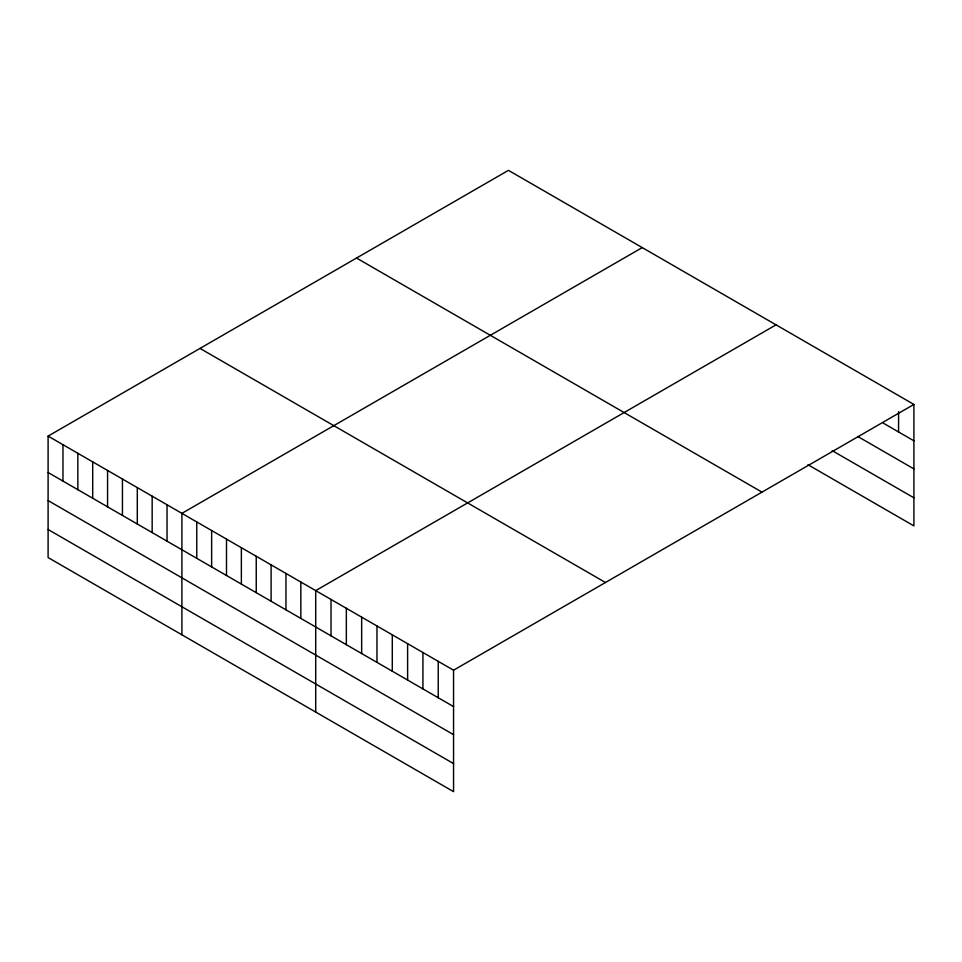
<?xml version="1.0" encoding="UTF-8"?>
<svg xmlns="http://www.w3.org/2000/svg" width="962" height="962" viewBox="0 0 962 962"><rect width="100%" height="100%" fill="white"/><g stroke="black" fill="none" stroke-linecap="round" stroke-linejoin="round"><path stroke-width="1.44" d="M913.9 404.437L453.559 670.201L453.559 791.654L48.1 557.563L48.1 436.111L508.441 170.346L913.9 404.437L913.9 525.889L807.96 464.718M642.243 247.595L181.902 513.359L181.902 634.824M776.045 324.843L315.704 590.62L315.704 712.072M883.26 423.124L913.9 440.812M857.731 436.459L913.9 468.891M832.202 450.649L913.9 497.811M356.529 258.044L761.988 492.135M200.012 348.412L605.471 582.503M48.1 436.111L453.559 670.201M48.1 472.498L453.559 706.589M48.1 500.577L453.559 734.667M48.1 529.497L453.559 763.587M898.58 411.592L898.58 431.974M438.239 661.363L438.239 697.751M422.931 652.525L422.931 688.9M407.611 643.674L407.611 680.062M392.292 634.836L392.292 671.211M376.972 625.985L376.972 662.373M361.652 617.147L361.652 653.535M346.344 608.297L346.344 644.684M331.024 599.458L331.024 635.846M300.841 582.034L300.841 618.422M285.967 573.448L285.967 609.836M271.104 564.862L271.104 601.25M256.241 556.276L256.241 592.664M241.366 547.703L241.366 584.078M226.503 539.117L226.503 575.504M211.64 530.531L211.64 566.919M196.765 521.945L196.765 558.333M167.039 504.785L167.039 541.161M152.164 496.2L152.164 532.587M137.301 487.614L137.301 524.001M122.439 479.028L122.439 515.416M107.564 470.454L107.564 506.83M92.701 461.868L92.701 498.244M77.838 453.282L77.838 489.67M62.963 444.697L62.963 481.084"/></g></svg>
